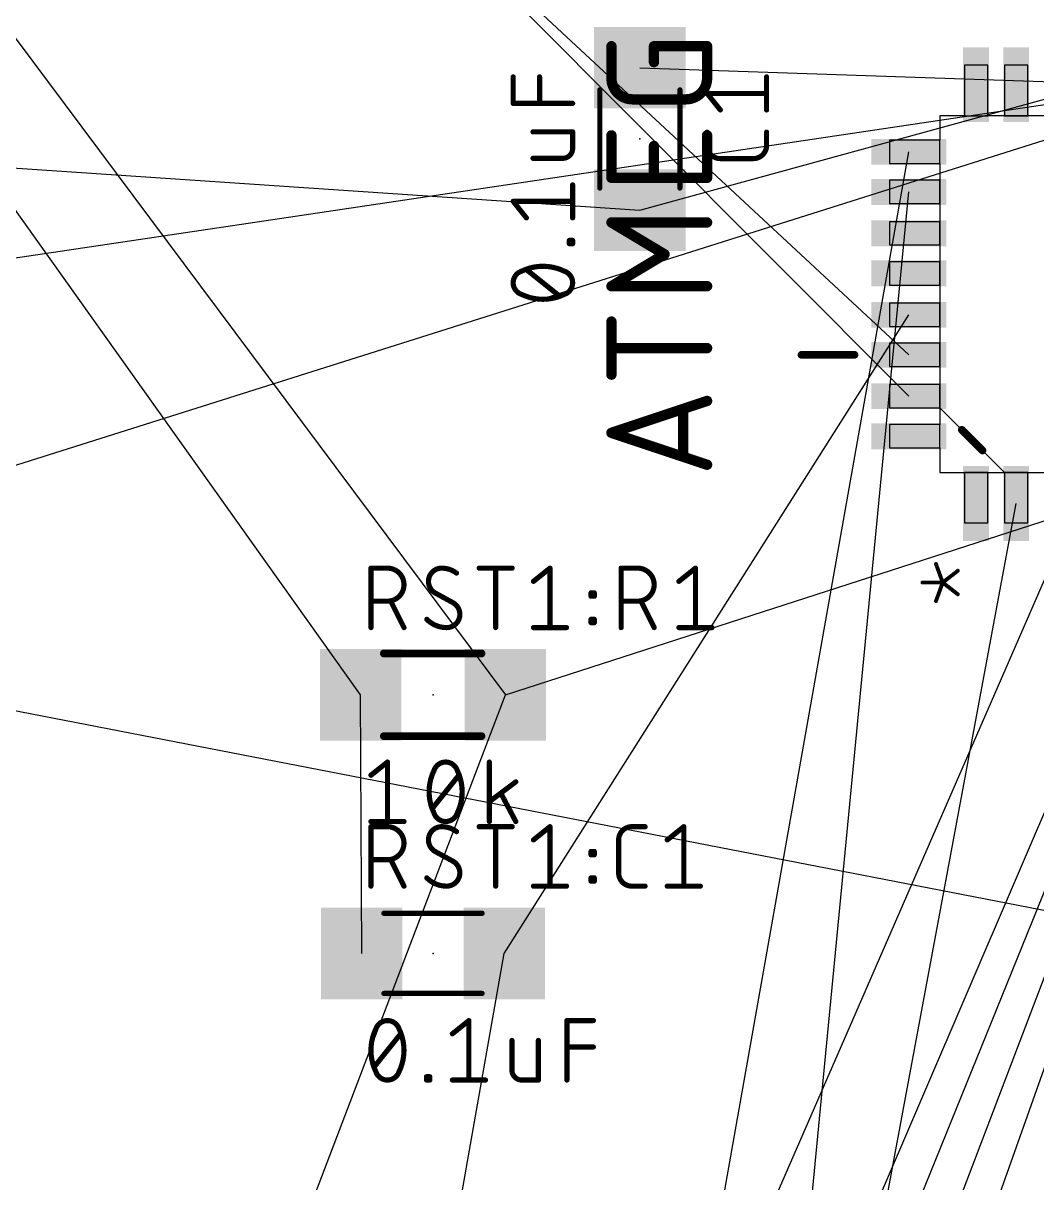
# Model space of a CAD drawing. Extents: x -83 to 167, y -158 to 93.
# Drawn here: x 135.4 to 155.31, y 16.36 to 39.14 of the extents above; entities that cross this region are included whole.
import ezdxf

# ---------------------------------------------------------------- set-up
doc = ezdxf.new("R2010")
doc.units = 0
for name, color, linetype in [('1', 22, 'CONTINUOUS'), ('19', 53, 'CONTINUOUS'), ('21', 253, 'CONTINUOUS'), ('23', 7, 'CONTINUOUS'), ('25', 253, 'CONTINUOUS'), ('27', 253, 'CONTINUOUS'), ('51', 253, 'CONTINUOUS')]:
    doc.layers.add(name, color=color, linetype=linetype)

# ---------------------------------------------------------------- blocks, each defined once
blk = doc.blocks.new('RECT')
blk.add_solid([(-0.5, -0.5), (0.5, -0.5), (-0.5, 0.5), (0.5, 0.5)])

msp = doc.modelspace()

# ---------------------------------------------------------------- linework, layer by layer
at = {"layer": '19'}
for p, q in [((114.507, 68.21), (152.7952, 32.6262)), ((116.507, 68.21), (152.7952, 31.8134)), ((142.026, 25.946), (117.028, 61.05)), ((128.0937, 48.425), (144.87, 25.946)), ((147.512, 38.268), (157.3164, 37.9348)), ((158.1038, 37.9348), (107.712, 30.414)), ((158.9166, 37.9348), (109.4562, 22.301)), ((118.496, -56.624), (159.704, 37.9348)), ((147.512, 35.468), (156.5036, 37.9348)), ((126.714, 36.868), (147.512, 35.468)), ((121.036, -56.624), (161.0248, 36.614)), ((136.276, -56.624), (152.7952, 36.614)), ((123.576, -56.624), (161.0248, 35.8266)), ((143.896, -56.624), (152.7952, 35.8266)), ((126.116, -56.624), (161.0248, 35.0138)), ((128.656, -56.624), (161.0248, 34.2264)), ((144.848, 20.866), (152.7952, 33.4136)), ((165.9651, 19.6722), (110.556, 30.414)), ((138.816, -56.624), (154.9034, 29.7052)), ((144.87, 25.946), (156.5036, 29.7052)), ((113.416, -56.624), (144.87, 25.946)), ((142.048, 20.866), (142.026, 25.946)), ((131.196, -56.624), (144.848, 20.866))]:
    msp.add_line(p, q, dxfattribs=at)
at = {"layer": '21'}
for points, const_width in [([(151.7284, 32.6262), (150.687, 32.6262)], 0.1524), ([(154.243, 30.7466), (153.8366, 31.153)], 0.1524), ([(153.4612, 28.1523), (153.3286, 28.517)], 0.0762), ([(153.4612, 28.1523), (153.3286, 28.517)], 0.0762), ([(153.4612, 28.1523), (153.7597, 28.3844)], 0.0762), ([(153.4612, 28.1523), (153.7597, 28.3844)], 0.0762), ([(153.0633, 28.1523), (153.4612, 28.1523)], 0.0762), ([(153.0633, 28.1523), (153.4612, 28.1523)], 0.0762), ([(153.4612, 28.1523), (153.3286, 27.7875)], 0.0762), ([(153.4612, 28.1523), (153.3286, 27.7875)], 0.0762), ([(153.7597, 27.9201), (153.4612, 28.1523)], 0.0762), ([(153.7597, 27.9201), (153.4612, 28.1523)], 0.0762)]:
    msp.add_lwpolyline(points, dxfattribs=dict(at, const_width=const_width))
for points, const_width in [([(150.687, 32.6643, 1), (150.687, 32.5881)], 0.0762), ([(151.7284, 32.5881, 1), (151.7284, 32.6643)], 0.0762), ([(153.8635, 31.1799, 1), (153.8097, 31.1261)], 0.0762), ([(154.2161, 30.7197, 1), (154.2699, 30.7735)], 0.0762), ([(153.3465, 28.5236, 1), (153.3107, 28.5105)], 0.0381), ([(153.3465, 28.5236, 1), (153.3107, 28.5105)], 0.0381), ([(153.7714, 28.3694, 1), (153.748, 28.3994)], 0.0381), ([(153.7714, 28.3694, 1), (153.748, 28.3994)], 0.0381), ([(153.0633, 28.1713, 1), (153.0633, 28.1332)], 0.0381), ([(153.0633, 28.1713, 1), (153.0633, 28.1332)], 0.0381), ([(153.4729, 28.1673, 1), (153.4496, 28.1372)], 0.0381), ([(153.4729, 28.1673, 1), (153.4496, 28.1372)], 0.0381), ([(153.4496, 28.1673, 1), (153.4729, 28.1372)], 0.0381), ([(153.4496, 28.1673, 1), (153.4729, 28.1372)], 0.0381), ([(153.4791, 28.1458, 1), (153.4433, 28.1588)], 0.0381), ([(153.4791, 28.1458, 1), (153.4433, 28.1588)], 0.0381), ([(153.4433, 28.1458, 1), (153.4791, 28.1588)], 0.0381), ([(153.4433, 28.1458, 1), (153.4791, 28.1588)], 0.0381), ([(153.4612, 28.1332, 1), (153.4612, 28.1713)], 0.0381), ([(153.4612, 28.1332, 1), (153.4612, 28.1713)], 0.0381), ([(153.3107, 27.794, 1), (153.3465, 27.781)], 0.0381), ([(153.3107, 27.794, 1), (153.3465, 27.781)], 0.0381), ([(153.748, 27.9051, 1), (153.7714, 27.9352)], 0.0381), ([(153.748, 27.9051, 1), (153.7714, 27.9352)], 0.0381)]:
    msp.add_lwpolyline(points, format="xyb", dxfattribs=dict(at, const_width=const_width))
at = {"layer": '23'}
for p in [(147.512, 36.868), (143.448, 25.946), (143.448, 20.866)]:
    msp.add_point(p, dxfattribs=at)
at = {"layer": '25', "const_width": 0.1016}
for points in [[(150.0012, 37.4381), (150.0012, 38.0872)], [(149.0924, 37.4381), (148.8328, 37.7626)], [(148.8328, 37.7626), (150.0012, 37.7626)], [(148.8328, 36.7419), (148.8328, 37.0016)], [(150.0012, 37.0016), (150.0012, 36.7419)], [(149.7416, 36.4823), (149.0924, 36.4823)], [(142.2288, 27.2668), (142.2288, 28.4352)], [(142.2288, 28.4352), (142.5534, 28.4352)], [(144.355, 28.4352), (145.0041, 28.4352)], [(144.6796, 27.2668), (144.6796, 28.4352)], [(145.4218, 28.1756), (145.7464, 28.4352)], [(145.7464, 28.4352), (145.7464, 27.2668)], [(147.1437, 27.2668), (147.1437, 28.4352)], [(147.1437, 28.4352), (147.4682, 28.4352)], [(148.2793, 28.1756), (148.6039, 28.4352)], [(148.6039, 28.4352), (148.6039, 27.2668)], [(142.5534, 27.7861), (142.2288, 27.7861)], [(142.8779, 27.2668), (142.6183, 27.7861)], [(143.8456, 27.7536), (143.4886, 27.9484)], [(146.5521, 27.8835), (146.5521, 27.9484)], [(146.5521, 27.9484), (146.617, 27.9484)], [(146.617, 27.8835), (146.5521, 27.8835)], [(146.617, 27.9484), (146.617, 27.8835)], [(147.4682, 27.7861), (147.1437, 27.7861)], [(147.7928, 27.2668), (147.5332, 27.7861)], [(146.5521, 27.3642), (146.5521, 27.4291)], [(146.5521, 27.4291), (146.617, 27.4291)], [(146.617, 27.3642), (146.5521, 27.3642)], [(146.617, 27.4291), (146.617, 27.3642)], [(145.4218, 27.2668), (146.0709, 27.2668)], [(148.2793, 27.2668), (148.9284, 27.2668)], [(142.2288, 22.1868), (142.2288, 23.3552)], [(142.2288, 23.3552), (142.5534, 23.3552)], [(144.355, 23.3552), (145.0041, 23.3552)], [(144.6796, 22.1868), (144.6796, 23.3552)], [(145.4218, 23.0956), (145.7464, 23.3552)], [(145.7464, 23.3552), (145.7464, 22.1868)], [(147.3545, 23.3552), (147.6142, 23.3552)], [(148.0507, 23.0956), (148.3753, 23.3552)], [(148.3753, 23.3552), (148.3753, 22.1868)], [(147.0949, 22.4464), (147.0949, 23.0956)], [(143.8456, 22.6736), (143.4886, 22.8684)], [(146.5521, 22.8035), (146.5521, 22.8684)], [(146.5521, 22.8684), (146.617, 22.8684)], [(146.617, 22.8035), (146.5521, 22.8035)], [(146.617, 22.8684), (146.617, 22.8035)], [(142.5534, 22.7061), (142.2288, 22.7061)], [(142.8779, 22.1868), (142.6183, 22.7061)], [(146.5521, 22.2842), (146.5521, 22.3491)], [(146.5521, 22.3491), (146.617, 22.3491)], [(146.617, 22.2842), (146.5521, 22.2842)], [(146.617, 22.3491), (146.617, 22.2842)], [(145.4218, 22.1868), (146.0709, 22.1868)], [(147.6142, 22.1868), (147.3545, 22.1868)], [(148.0507, 22.1868), (148.6998, 22.1868)]]:
    msp.add_lwpolyline(points, dxfattribs=at)
at = {"layer": '25'}
for points, const_width in [([(150.0266, 38.0872, 1), (149.9758, 38.0872)], 0.0508), ([(148.8526, 37.7785, 1), (148.813, 37.7468)], 0.0508), ([(148.8328, 37.788, 1), (148.8328, 37.7372)], 0.0508), ([(150.0012, 37.7372, 1), (150.0012, 37.788)], 0.0508), ([(149.0726, 37.4222, 1), (149.1123, 37.454)], 0.0508), ([(149.9758, 37.4381, 1), (150.0266, 37.4381)], 0.0508), ([(148.8582, 37.0016, 1), (148.8074, 37.0016)], 0.0508), ([(150.0266, 37.0016, 1), (149.9758, 37.0016)], 0.0508), ([(148.8328, 36.7419, 0.4142), (149.0924, 36.4823)], 0.1016), ([(148.8582, 36.7419, 1), (148.8074, 36.7419)], 0.0508), ([(148.8074, 36.7419, 1), (148.8582, 36.7419)], 0.0508), ([(149.7416, 36.4823, 0.4142), (150.0012, 36.7419)], 0.1016), ([(150.0266, 36.7419, 1), (149.9758, 36.7419)], 0.0508), ([(149.9758, 36.7419, 1), (150.0266, 36.7419)], 0.0508), ([(149.0924, 36.5077, 1), (149.0924, 36.4569)], 0.0508), ([(149.0924, 36.4569, 1), (149.0924, 36.5077)], 0.0508), ([(149.7416, 36.5077, 1), (149.7416, 36.4569)], 0.0508), ([(149.7416, 36.4569, 1), (149.7416, 36.5077)], 0.0508), ([(142.2542, 28.4352, 1), (142.2034, 28.4352)], 0.0508), ([(142.2288, 28.4606, 1), (142.2288, 28.4098)], 0.0508), ([(142.5534, 27.7861, 1), (142.5534, 28.4352)], 0.1016), ([(142.5534, 28.4606, 1), (142.5534, 28.4098)], 0.0508), ([(142.5534, 28.4098, 1), (142.5534, 28.4606)], 0.0508), ([(143.6184, 28.4352, 0.4142), (143.3588, 28.1756)], 0.1016), ([(143.9105, 28.3378, 0.1623), (143.6184, 28.4352)], 0.1016), ([(143.6184, 28.4606, 1), (143.6184, 28.4098)], 0.0508), ([(143.6184, 28.4098, 1), (143.6184, 28.4606)], 0.0508), ([(144.355, 28.4606, 1), (144.355, 28.4098)], 0.0508), ([(144.705, 28.4352, 1), (144.6542, 28.4352)], 0.0508), ([(145.0041, 28.4098, 1), (145.0041, 28.4606)], 0.0508), ([(145.7718, 28.4352, 1), (145.721, 28.4352)], 0.0508), ([(145.7622, 28.4154, 1), (145.7305, 28.455)], 0.0508), ([(147.1691, 28.4352, 1), (147.1183, 28.4352)], 0.0508), ([(147.1437, 28.4606, 1), (147.1437, 28.4098)], 0.0508), ([(147.4682, 27.7861, 1), (147.4682, 28.4352)], 0.1016), ([(147.4682, 28.4606, 1), (147.4682, 28.4098)], 0.0508), ([(147.4682, 28.4098, 1), (147.4682, 28.4606)], 0.0508), ([(148.6293, 28.4352, 1), (148.5785, 28.4352)], 0.0508), ([(148.6197, 28.4154, 1), (148.588, 28.455)], 0.0508), ([(143.8953, 28.3175, 1), (143.9258, 28.3582)], 0.0508), ([(143.3588, 28.1756, 0.2656), (143.4886, 27.9484)], 0.1016), ([(143.3842, 28.1756, 1), (143.3334, 28.1756)], 0.0508), ([(143.3334, 28.1756, 1), (143.3842, 28.1756)], 0.0508), ([(145.406, 28.1954, 1), (145.4377, 28.1557)], 0.0508), ([(148.2635, 28.1954, 1), (148.2952, 28.1557)], 0.0508), ([(142.2288, 27.8115, 1), (142.2288, 27.7607)], 0.0508), ([(142.5534, 27.8115, 1), (142.5534, 27.7607)], 0.0508), ([(142.5534, 27.7607, 1), (142.5534, 27.8115)], 0.0508), ([(142.641, 27.7974, 1), (142.5955, 27.7747)], 0.0508), ([(143.5008, 27.9707, 1), (143.4764, 27.9261)], 0.0508), ([(143.4757, 27.9265, 1), (143.5015, 27.9702)], 0.0508), ([(143.9754, 27.5264, 0.2656), (143.8456, 27.7536)], 0.1016), ([(143.8585, 27.7755, 1), (143.8327, 27.7317)], 0.0508), ([(143.8335, 27.7313, 1), (143.8578, 27.7759)], 0.0508), ([(146.5775, 27.9484, 1), (146.5267, 27.9484)], 0.0508), ([(146.5521, 27.9738, 1), (146.5521, 27.923)], 0.0508), ([(146.5521, 27.9089, 1), (146.5521, 27.8581)], 0.0508), ([(146.5267, 27.8835, 1), (146.5775, 27.8835)], 0.0508), ([(146.6424, 27.9484, 1), (146.5916, 27.9484)], 0.0508), ([(146.5916, 27.8835, 1), (146.6424, 27.8835)], 0.0508), ([(146.617, 27.923, 1), (146.617, 27.9738)], 0.0508), ([(146.617, 27.8581, 1), (146.617, 27.9089)], 0.0508), ([(147.1437, 27.8115, 1), (147.1437, 27.7607)], 0.0508), ([(147.4682, 27.8115, 1), (147.4682, 27.7607)], 0.0508), ([(147.4682, 27.7607, 1), (147.4682, 27.8115)], 0.0508), ([(147.5559, 27.7974, 1), (147.5104, 27.7747)], 0.0508), ([(143.7158, 27.2668, 0.4142), (143.9754, 27.5264)], 0.1016), ([(144.0008, 27.5264, 1), (143.95, 27.5264)], 0.0508), ([(143.3263, 27.4291, 0.2), (143.7158, 27.2668)], 0.1016), ([(143.3444, 27.447, 1), (143.3083, 27.4112)], 0.0508), ([(143.95, 27.5264, 1), (144.0008, 27.5264)], 0.0508), ([(146.5775, 27.4291, 1), (146.5267, 27.4291)], 0.0508), ([(146.5521, 27.4545, 1), (146.5521, 27.4037)], 0.0508), ([(146.5521, 27.3896, 1), (146.5521, 27.3388)], 0.0508), ([(146.5267, 27.3642, 1), (146.5775, 27.3642)], 0.0508), ([(146.6424, 27.4291, 1), (146.5916, 27.4291)], 0.0508), ([(146.5916, 27.3642, 1), (146.6424, 27.3642)], 0.0508), ([(146.617, 27.4037, 1), (146.617, 27.4545)], 0.0508), ([(146.617, 27.3388, 1), (146.617, 27.3896)], 0.0508), ([(142.2034, 27.2668, 1), (142.2542, 27.2668)], 0.0508), ([(142.8552, 27.2554, 1), (142.9006, 27.2782)], 0.0508), ([(143.7158, 27.2922, 1), (143.7158, 27.2414)], 0.0508), ([(143.7158, 27.2414, 1), (143.7158, 27.2922)], 0.0508), ([(144.6542, 27.2668, 1), (144.705, 27.2668)], 0.0508), ([(145.4218, 27.2922, 1), (145.4218, 27.2414)], 0.0508), ([(145.721, 27.2668, 1), (145.7718, 27.2668)], 0.0508), ([(146.0709, 27.2414, 1), (146.0709, 27.2922)], 0.0508), ([(147.1183, 27.2668, 1), (147.1691, 27.2668)], 0.0508), ([(147.7701, 27.2554, 1), (147.8155, 27.2782)], 0.0508), ([(148.2793, 27.2922, 1), (148.2793, 27.2414)], 0.0508), ([(148.5785, 27.2668, 1), (148.6293, 27.2668)], 0.0508), ([(148.9284, 27.2414, 1), (148.9284, 27.2922)], 0.0508), ([(142.2542, 23.3552, 1), (142.2034, 23.3552)], 0.0508), ([(142.2288, 23.3806, 1), (142.2288, 23.3298)], 0.0508), ([(142.5534, 22.7061, 1), (142.5534, 23.3552)], 0.1016), ([(142.5534, 23.3806, 1), (142.5534, 23.3298)], 0.0508), ([(142.5534, 23.3298, 1), (142.5534, 23.3806)], 0.0508), ([(143.6184, 23.3552, 0.4142), (143.3588, 23.0956)], 0.1016), ([(143.9105, 23.2578, 0.1623), (143.6184, 23.3552)], 0.1016), ([(143.6184, 23.3806, 1), (143.6184, 23.3298)], 0.0508), ([(143.6184, 23.3298, 1), (143.6184, 23.3806)], 0.0508), ([(143.8953, 23.2375, 1), (143.9258, 23.2782)], 0.0508), ([(144.355, 23.3806, 1), (144.355, 23.3298)], 0.0508), ([(144.705, 23.3552, 1), (144.6542, 23.3552)], 0.0508), ([(145.0041, 23.3298, 1), (145.0041, 23.3806)], 0.0508), ([(145.7718, 23.3552, 1), (145.721, 23.3552)], 0.0508), ([(145.7622, 23.3354, 1), (145.7305, 23.375)], 0.0508), ([(147.3545, 23.3552, 0.4142), (147.0949, 23.0956)], 0.1016), ([(147.3545, 23.3806, 1), (147.3545, 23.3298)], 0.0508), ([(147.3545, 23.3298, 1), (147.3545, 23.3806)], 0.0508), ([(147.6142, 23.3298, 1), (147.6142, 23.3806)], 0.0508), ([(148.4007, 23.3552, 1), (148.3499, 23.3552)], 0.0508), ([(148.3911, 23.3354, 1), (148.3594, 23.375)], 0.0508), ([(143.3588, 23.0956, 0.2656), (143.4886, 22.8684)], 0.1016), ([(143.3842, 23.0956, 1), (143.3334, 23.0956)], 0.0508), ([(143.3334, 23.0956, 1), (143.3842, 23.0956)], 0.0508), ([(145.406, 23.1154, 1), (145.4377, 23.0757)], 0.0508), ([(147.1203, 23.0956, 1), (147.0695, 23.0956)], 0.0508), ([(147.0695, 23.0956, 1), (147.1203, 23.0956)], 0.0508), ([(148.0349, 23.1154, 1), (148.0666, 23.0757)], 0.0508), ([(143.5008, 22.8907, 1), (143.4764, 22.8461)], 0.0508), ([(143.4757, 22.8465, 1), (143.5015, 22.8902)], 0.0508), ([(146.5775, 22.8684, 1), (146.5267, 22.8684)], 0.0508), ([(146.5521, 22.8938, 1), (146.5521, 22.843)], 0.0508), ([(146.5521, 22.8289, 1), (146.5521, 22.7781)], 0.0508), ([(146.5267, 22.8035, 1), (146.5775, 22.8035)], 0.0508), ([(146.6424, 22.8684, 1), (146.5916, 22.8684)], 0.0508), ([(146.5916, 22.8035, 1), (146.6424, 22.8035)], 0.0508), ([(146.617, 22.843, 1), (146.617, 22.8938)], 0.0508), ([(146.617, 22.7781, 1), (146.617, 22.8289)], 0.0508), ([(142.2288, 22.7315, 1), (142.2288, 22.6807)], 0.0508), ([(142.5534, 22.7315, 1), (142.5534, 22.6807)], 0.0508), ([(142.5534, 22.6807, 1), (142.5534, 22.7315)], 0.0508), ([(142.641, 22.7174, 1), (142.5955, 22.6947)], 0.0508), ([(143.9754, 22.4464, 0.2656), (143.8456, 22.6736)], 0.1016), ([(143.8585, 22.6955, 1), (143.8327, 22.6517)], 0.0508), ([(143.8335, 22.6513, 1), (143.8578, 22.6959)], 0.0508), ([(143.3263, 22.3491, 0.2), (143.7158, 22.1868)], 0.1016), ([(143.3444, 22.367, 1), (143.3083, 22.3312)], 0.0508), ([(143.7158, 22.1868, 0.4142), (143.9754, 22.4464)], 0.1016), ([(144.0008, 22.4464, 1), (143.95, 22.4464)], 0.0508), ([(143.95, 22.4464, 1), (144.0008, 22.4464)], 0.0508), ([(146.5775, 22.3491, 1), (146.5267, 22.3491)], 0.0508), ([(146.5521, 22.3745, 1), (146.5521, 22.3237)], 0.0508), ([(146.5521, 22.3096, 1), (146.5521, 22.2588)], 0.0508), ([(146.6424, 22.3491, 1), (146.5916, 22.3491)], 0.0508), ([(146.617, 22.3237, 1), (146.617, 22.3745)], 0.0508), ([(146.617, 22.2588, 1), (146.617, 22.3096)], 0.0508), ([(147.0949, 22.4464, 0.4142), (147.3545, 22.1868)], 0.1016), ([(147.1203, 22.4464, 1), (147.0695, 22.4464)], 0.0508), ([(147.0695, 22.4464, 1), (147.1203, 22.4464)], 0.0508), ([(142.2034, 22.1868, 1), (142.2542, 22.1868)], 0.0508), ([(142.8552, 22.1754, 1), (142.9006, 22.1982)], 0.0508), ([(143.7158, 22.2122, 1), (143.7158, 22.1614)], 0.0508), ([(143.7158, 22.1614, 1), (143.7158, 22.2122)], 0.0508), ([(144.6542, 22.1868, 1), (144.705, 22.1868)], 0.0508), ([(145.4218, 22.2122, 1), (145.4218, 22.1614)], 0.0508), ([(145.721, 22.1868, 1), (145.7718, 22.1868)], 0.0508), ([(146.0709, 22.1614, 1), (146.0709, 22.2122)], 0.0508), ([(146.5267, 22.2842, 1), (146.5775, 22.2842)], 0.0508), ([(146.5916, 22.2842, 1), (146.6424, 22.2842)], 0.0508), ([(147.3545, 22.2122, 1), (147.3545, 22.1614)], 0.0508), ([(147.3545, 22.1614, 1), (147.3545, 22.2122)], 0.0508), ([(147.6142, 22.1614, 1), (147.6142, 22.2122)], 0.0508), ([(148.0507, 22.2122, 1), (148.0507, 22.1614)], 0.0508), ([(148.3499, 22.1868, 1), (148.4007, 22.1868)], 0.0508), ([(148.6998, 22.1614, 1), (148.6998, 22.2122)], 0.0508)]:
    msp.add_lwpolyline(points, format="xyb", dxfattribs=dict(at, const_width=const_width))
at = {"layer": '27'}
for points, const_width in [([(146.9532, 38.0638), (146.9532, 38.6903)], 0.2032), ([(147.7886, 38.377), (147.7886, 38.6903)], 0.2032), ([(147.7886, 38.6903), (148.8328, 38.6903)], 0.2032), ([(148.8328, 38.6903), (148.8328, 38.0638)], 0.2032), ([(145.0228, 37.5679), (145.0228, 38.0872)], 0.1016), ([(145.5421, 37.5679), (145.5421, 38.0872)], 0.1016), ([(146.1912, 37.5679), (145.0228, 37.5679)], 0.1016), ([(148.4151, 37.6461), (147.3709, 37.6461)], 0.2032), ([(146.1912, 37.0069), (145.4123, 37.0069)], 0.1016), ([(146.1912, 36.6823), (146.1912, 37.0069)], 0.1016), ([(146.9532, 36.1038), (146.9532, 36.9391)], 0.2032), ([(148.8328, 36.9391), (148.8328, 36.1038)], 0.2032), ([(147.7886, 36.1038), (147.7886, 36.7303)], 0.2032), ([(145.4123, 36.4876), (145.9965, 36.4876)], 0.1016), ([(146.1912, 35.3178), (146.1912, 35.9669)], 0.1016), ([(148.8328, 36.1038), (146.9532, 36.1038)], 0.2032), ([(145.2824, 35.3178), (145.0228, 35.6423)], 0.1016), ([(145.0228, 35.6423), (146.1912, 35.6423)], 0.1016), ([(147.9974, 34.6012), (146.9532, 35.2278)], 0.2032), ([(146.9532, 35.2278), (148.8328, 35.2278)], 0.2032), ([(146.1263, 34.8098), (146.1263, 34.8747)], 0.1016), ([(146.1263, 34.8747), (146.1912, 34.8747)], 0.1016), ([(146.1912, 34.8747), (146.1912, 34.8098)], 0.1016), ([(146.1912, 34.8098), (146.1263, 34.8098)], 0.1016), ([(146.9532, 33.9747), (147.9974, 34.6012)], 0.2032), ([(145.9316, 33.7825), (145.2824, 34.3018)], 0.1016), ([(148.8328, 33.9747), (146.9532, 33.9747)], 0.2032), ([(146.9532, 32.2362), (146.9532, 33.2804)], 0.2032), ([(148.8328, 32.7583), (146.9532, 32.7583)], 0.2032), ([(146.9532, 31.0937), (148.8328, 31.7203)], 0.2032), ([(148.3629, 31.5636), (148.3629, 30.6238)], 0.2032), ([(148.8328, 30.4672), (146.9532, 31.0937)], 0.2032), ([(142.2288, 24.3656), (142.5534, 24.6252)], 0.1016), ([(142.5534, 24.6252), (142.5534, 23.4568)], 0.1016), ([(144.5552, 23.4568), (144.5552, 24.6252)], 0.1016), ([(143.4367, 23.7164), (143.956, 24.3656)], 0.1016), ([(145.0744, 24.2357), (144.5552, 23.8463)], 0.1016), ([(145.0744, 23.4568), (144.7823, 24.0085)], 0.1016), ([(142.2288, 23.4568), (142.8779, 23.4568)], 0.1016), ([(143.829, 19.2856), (144.1535, 19.5452)], 0.1016), ([(144.1535, 19.5452), (144.1535, 18.3768)], 0.1016), ([(146.0791, 18.3768), (146.0791, 19.5452)], 0.1016), ([(146.0791, 19.5452), (146.5984, 19.5452)], 0.1016), ([(142.2937, 18.6364), (142.813, 19.2856)], 0.1016), ([(144.9988, 19.1557), (144.9988, 18.5715)], 0.1016), ([(145.5181, 18.3768), (145.5181, 19.1557)], 0.1016), ([(146.0791, 19.0259), (146.5984, 19.0259)], 0.1016), ([(143.321, 18.3768), (143.321, 18.4417)], 0.1016), ([(143.321, 18.4417), (143.3859, 18.4417)], 0.1016), ([(143.3859, 18.4417), (143.3859, 18.3768)], 0.1016), ([(143.3859, 18.3768), (143.321, 18.3768)], 0.1016), ([(143.829, 18.3768), (144.4781, 18.3768)], 0.1016), ([(145.1935, 18.3768), (145.5181, 18.3768)], 0.1016)]:
    msp.add_lwpolyline(points, dxfattribs=dict(at, const_width=const_width))
for points, const_width in [([(147.004, 38.6903, 1), (146.9024, 38.6903)], 0.1016), ([(147.8394, 38.6903, 1), (147.7378, 38.6903)], 0.1016), ([(147.7886, 38.7411, 1), (147.7886, 38.6395)], 0.1016), ([(148.8836, 38.6903, 1), (148.782, 38.6903)], 0.1016), ([(148.8328, 38.6395, 1), (148.8328, 38.7411)], 0.1016), ([(147.7378, 38.377, 1), (147.8394, 38.377)], 0.1016), ([(145.0482, 38.0872, 1), (144.9974, 38.0872)], 0.0508), ([(145.5675, 38.0872, 1), (145.5167, 38.0872)], 0.0508), ([(146.9532, 38.0638, 0.4142), (147.3709, 37.6461)], 0.2032), ([(147.004, 38.0638, 1), (146.9024, 38.0638)], 0.1016), ([(146.9024, 38.0638, 1), (147.004, 38.0638)], 0.1016), ([(148.4151, 37.6461, 0.4142), (148.8328, 38.0638)], 0.2032), ([(148.8836, 38.0638, 1), (148.782, 38.0638)], 0.1016), ([(148.782, 38.0638, 1), (148.8836, 38.0638)], 0.1016), ([(145.0228, 37.5933, 1), (145.0228, 37.5425)], 0.0508), ([(146.1912, 37.5425, 1), (146.1912, 37.5933)], 0.0508), ([(147.3709, 37.6969, 1), (147.3709, 37.5953)], 0.1016), ([(147.3709, 37.5953, 1), (147.3709, 37.6969)], 0.1016), ([(148.4151, 37.6969, 1), (148.4151, 37.5953)], 0.1016), ([(148.4151, 37.5953, 1), (148.4151, 37.6969)], 0.1016), ([(144.9974, 37.5679, 1), (145.0482, 37.5679)], 0.0508), ([(145.5167, 37.5679, 1), (145.5675, 37.5679)], 0.0508), ([(145.4123, 37.0323, 1), (145.4123, 36.9815)], 0.0508), ([(146.2166, 37.0069, 1), (146.1658, 37.0069)], 0.0508), ([(146.1912, 36.9815, 1), (146.1912, 37.0323)], 0.0508), ([(147.004, 36.9391, 1), (146.9024, 36.9391)], 0.1016), ([(148.8836, 36.9391, 1), (148.782, 36.9391)], 0.1016), ([(145.9965, 36.4876, 0.4142), (146.1912, 36.6823)], 0.1016), ([(146.2166, 36.6823, 1), (146.1658, 36.6823)], 0.0508), ([(146.1658, 36.6823, 1), (146.2166, 36.6823)], 0.0508), ([(147.8394, 36.7303, 1), (147.7378, 36.7303)], 0.1016), ([(145.4123, 36.513, 1), (145.4123, 36.4622)], 0.0508), ([(145.9965, 36.513, 1), (145.9965, 36.4622)], 0.0508), ([(145.9965, 36.4622, 1), (145.9965, 36.513)], 0.0508), ([(146.2166, 35.9669, 1), (146.1658, 35.9669)], 0.0508), ([(146.9532, 36.1546, 1), (146.9532, 36.053)], 0.1016), ([(146.9024, 36.1038, 1), (147.004, 36.1038)], 0.1016), ([(147.7378, 36.1038, 1), (147.8394, 36.1038)], 0.1016), ([(148.782, 36.1038, 1), (148.8836, 36.1038)], 0.1016), ([(148.8328, 36.053, 1), (148.8328, 36.1546)], 0.1016), ([(145.0426, 35.6582, 1), (145.003, 35.6264)], 0.0508), ([(145.0228, 35.6677, 1), (145.0228, 35.6169)], 0.0508), ([(146.1912, 35.6169, 1), (146.1912, 35.6677)], 0.0508), ([(145.2626, 35.3019, 1), (145.3023, 35.3336)], 0.0508), ([(146.1658, 35.3178, 1), (146.2166, 35.3178)], 0.0508), ([(146.9532, 35.2786, 1), (146.9532, 35.177)], 0.1016), ([(146.9793, 35.2713, 1), (146.9271, 35.1842)], 0.1016), ([(148.8328, 35.177, 1), (148.8328, 35.2786)], 0.1016), ([(146.1517, 34.8747, 1), (146.1009, 34.8747)], 0.0508), ([(146.1263, 34.9001, 1), (146.1263, 34.8493)], 0.0508), ([(146.2166, 34.8747, 1), (146.1658, 34.8747)], 0.0508), ([(146.1912, 34.8493, 1), (146.1912, 34.9001)], 0.0508), ([(146.1263, 34.8352, 1), (146.1263, 34.7844)], 0.0508), ([(146.1009, 34.8098, 1), (146.1517, 34.8098)], 0.0508), ([(146.1658, 34.8098, 1), (146.2166, 34.8098)], 0.0508), ([(146.1912, 34.7844, 1), (146.1912, 34.8352)], 0.0508), ([(148.0236, 34.5577, 1), (147.9713, 34.6448)], 0.1016), ([(147.9713, 34.5577, 1), (148.0236, 34.6448)], 0.1016), ([(145.607, 34.3667, 0.1139), (145.1851, 34.2693)], 0.1016), ([(146.0289, 34.2693, 0.1139), (145.607, 34.3667)], 0.1016), ([(145.607, 34.3921, 1), (145.607, 34.3413)], 0.0508), ([(145.607, 34.3413, 1), (145.607, 34.3921)], 0.0508), ([(145.1851, 34.2693, 0.3205), (145.0228, 34.0421)], 0.1016), ([(145.1739, 34.2921, 1), (145.1962, 34.2465)], 0.0508), ([(145.1933, 34.2453, 1), (145.1768, 34.2933)], 0.0508), ([(145.2983, 34.3216, 1), (145.2666, 34.2819)], 0.0508), ([(146.1912, 34.0421, 0.3205), (146.0289, 34.2693)], 0.1016), ([(146.0372, 34.2933, 1), (146.0207, 34.2453)], 0.0508), ([(146.0178, 34.2465, 1), (146.0401, 34.2921)], 0.0508), ([(145.0228, 34.0421, 0.3205), (145.1851, 33.8149)], 0.1016), ([(145.0482, 34.0421, 1), (144.9974, 34.0421)], 0.0508), ([(144.9974, 34.0421, 1), (145.0482, 34.0421)], 0.0508), ([(146.0289, 33.8149, 0.3205), (146.1912, 34.0421)], 0.1016), ([(146.2166, 34.0421, 1), (146.1658, 34.0421)], 0.0508), ([(146.1658, 34.0421, 1), (146.2166, 34.0421)], 0.0508), ([(146.9532, 34.0255, 1), (146.9532, 33.9239)], 0.1016), ([(146.9271, 34.0183, 1), (146.9793, 33.9311)], 0.1016), ([(148.8328, 33.9239, 1), (148.8328, 34.0255)], 0.1016), ([(145.1962, 33.8378, 1), (145.1739, 33.7921)], 0.0508), ([(145.1851, 33.8149, 0.1139), (145.607, 33.7176)], 0.1016), ([(145.1768, 33.7909, 1), (145.1933, 33.839)], 0.0508), ([(145.607, 33.7176, 0.1139), (146.0289, 33.8149)], 0.1016), ([(145.607, 33.743, 1), (145.607, 33.6922)], 0.0508), ([(145.607, 33.6922, 1), (145.607, 33.743)], 0.0508), ([(145.9157, 33.7626, 1), (145.9474, 33.8023)], 0.0508), ([(146.0207, 33.839, 1), (146.0372, 33.7909)], 0.0508), ([(146.0401, 33.7921, 1), (146.0178, 33.8378)], 0.0508), ([(147.004, 33.2804, 1), (146.9024, 33.2804)], 0.1016), ([(146.9532, 32.8091, 1), (146.9532, 32.7075)], 0.1016), ([(148.8328, 32.7075, 1), (148.8328, 32.8091)], 0.1016), ([(146.9024, 32.2362, 1), (147.004, 32.2362)], 0.1016), ([(148.8489, 31.6721, 1), (148.8167, 31.7685)], 0.1016), ([(148.4137, 31.5636, 1), (148.3121, 31.5636)], 0.1016), ([(146.9693, 31.1419, 1), (146.9371, 31.0455)], 0.1016), ([(146.9371, 31.1419, 1), (146.9693, 31.0455)], 0.1016), ([(148.3121, 30.6238, 1), (148.4137, 30.6238)], 0.1016), ([(148.8167, 30.419, 1), (148.8489, 30.5154)], 0.1016), ([(142.5788, 24.6252, 1), (142.528, 24.6252)], 0.0508), ([(142.5692, 24.6054, 1), (142.5375, 24.645)], 0.0508), ([(143.6963, 24.6252, 0.3205), (143.4692, 24.4629)], 0.1016), ([(143.9235, 24.4629, 0.3205), (143.6963, 24.6252)], 0.1016), ([(143.6963, 24.6506, 1), (143.6964, 24.5998)], 0.0508), ([(143.6963, 24.5998, 1), (143.6964, 24.6506)], 0.0508), ([(144.5806, 24.6252, 1), (144.5298, 24.6252)], 0.0508), ([(142.2129, 24.3854, 1), (142.2447, 24.3457)], 0.0508), ([(143.4692, 24.4629, 0.1139), (143.3718, 24.041)], 0.1016), ([(143.4451, 24.4712, 1), (143.4932, 24.4547)], 0.0508), ([(143.492, 24.4518, 1), (143.4463, 24.4741)], 0.0508), ([(143.9464, 24.4741, 1), (143.9007, 24.4518)], 0.0508), ([(144.0209, 24.041, 0.1139), (143.9235, 24.4629)], 0.1016), ([(143.8995, 24.4547, 1), (143.9476, 24.4712)], 0.0508), ([(143.9758, 24.3497, 1), (143.9362, 24.3814)], 0.0508), ([(145.0897, 24.2154, 1), (145.0592, 24.2561)], 0.0508), ([(143.3718, 24.041, 0.1139), (143.4692, 23.6191)], 0.1016), ([(143.3972, 24.041, 1), (143.3464, 24.041)], 0.0508), ([(143.3464, 24.041, 1), (143.3972, 24.041)], 0.0508), ([(143.9235, 23.6191, 0.1139), (144.0209, 24.041)], 0.1016), ([(144.0463, 24.041, 1), (143.9955, 24.041)], 0.0508), ([(143.9955, 24.041, 1), (144.0463, 24.041)], 0.0508), ([(144.8048, 24.0204, 1), (144.7599, 23.9967)], 0.0508), ([(143.4169, 23.7323, 1), (143.4565, 23.7006)], 0.0508), ([(144.5399, 23.8666, 1), (144.5704, 23.8259)], 0.0508), ([(142.2288, 23.4822, 1), (142.2288, 23.4314)], 0.0508), ([(142.528, 23.4568, 1), (142.5788, 23.4568)], 0.0508), ([(142.8779, 23.4314, 1), (142.8779, 23.4822)], 0.0508), ([(143.4932, 23.6273, 1), (143.4451, 23.6108)], 0.0508), ([(143.4692, 23.6191, 0.3205), (143.6963, 23.4568)], 0.1016), ([(143.4463, 23.6079, 1), (143.492, 23.6302)], 0.0508), ([(143.6963, 23.4568, 0.3205), (143.9235, 23.6191)], 0.1016), ([(143.6963, 23.4822, 1), (143.6964, 23.4314)], 0.0508), ([(143.6963, 23.4314, 1), (143.6964, 23.4822)], 0.0508), ([(143.9007, 23.6302, 1), (143.9464, 23.6079)], 0.0508), ([(143.9476, 23.6108, 1), (143.8995, 23.6273)], 0.0508), ([(144.5298, 23.4568, 1), (144.5806, 23.4568)], 0.0508), ([(145.052, 23.4449, 1), (145.0969, 23.4687)], 0.0508), ([(142.5534, 19.5452, 0.3205), (142.3262, 19.3829)], 0.1016), ([(142.7805, 19.3829, 0.3205), (142.5534, 19.5452)], 0.1016), ([(142.5534, 19.5706, 1), (142.5534, 19.5198)], 0.0508), ([(142.5534, 19.5198, 1), (142.5534, 19.5706)], 0.0508), ([(144.1789, 19.5452, 1), (144.1281, 19.5452)], 0.0508), ([(144.1694, 19.5254, 1), (144.1377, 19.565)], 0.0508), ([(146.0791, 19.5706, 1), (146.0791, 19.5198)], 0.0508), ([(146.1045, 19.5452, 1), (146.0538, 19.5452)], 0.0508), ([(146.5984, 19.5198, 1), (146.5984, 19.5706)], 0.0508), ([(142.3262, 19.3829, 0.1139), (142.2288, 18.961)], 0.1016), ([(142.3021, 19.3912, 1), (142.3502, 19.3747)], 0.0508), ([(142.349, 19.3718, 1), (142.3033, 19.3941)], 0.0508), ([(142.8034, 19.3941, 1), (142.7577, 19.3718)], 0.0508), ([(142.8779, 18.961, 0.1139), (142.7805, 19.3829)], 0.1016), ([(142.7565, 19.3747, 1), (142.8046, 19.3912)], 0.0508), ([(142.8328, 19.2697, 1), (142.7932, 19.3014)], 0.0508), ([(143.8131, 19.3054, 1), (143.8449, 19.2657)], 0.0508), ([(145.0242, 19.1557, 1), (144.9734, 19.1557)], 0.0508), ([(145.5435, 19.1557, 1), (145.4927, 19.1557)], 0.0508), ([(142.2288, 18.961, 0.1139), (142.3262, 18.5391)], 0.1016), ([(142.2542, 18.961, 1), (142.2034, 18.961)], 0.0508), ([(142.2034, 18.961, 1), (142.2542, 18.961)], 0.0508), ([(142.7805, 18.5391, 0.1139), (142.8779, 18.961)], 0.1016), ([(142.9033, 18.961, 1), (142.8525, 18.961)], 0.0508), ([(142.8525, 18.961, 1), (142.9033, 18.961)], 0.0508), ([(146.0791, 19.0513, 1), (146.0791, 19.0005)], 0.0508), ([(146.5984, 19.0005, 1), (146.5984, 19.0513)], 0.0508), ([(142.2739, 18.6523, 1), (142.3135, 18.6206)], 0.0508), ([(142.3502, 18.5473, 1), (142.3021, 18.5308)], 0.0508), ([(142.3262, 18.5391, 0.3205), (142.5534, 18.3768)], 0.1016), ([(142.3033, 18.5279, 1), (142.349, 18.5502)], 0.0508), ([(142.5534, 18.3768, 0.3205), (142.7805, 18.5391)], 0.1016), ([(142.7577, 18.5502, 1), (142.8034, 18.5279)], 0.0508), ([(142.8046, 18.5308, 1), (142.7565, 18.5473)], 0.0508), ([(143.3464, 18.4417, 1), (143.2956, 18.4417)], 0.0508), ([(143.321, 18.4671, 1), (143.321, 18.4163)], 0.0508), ([(143.4113, 18.4417, 1), (143.3605, 18.4417)], 0.0508), ([(143.3859, 18.4163, 1), (143.3859, 18.4671)], 0.0508), ([(144.9988, 18.5715, 0.4142), (145.1935, 18.3768)], 0.1016), ([(145.0242, 18.5715, 1), (144.9734, 18.5715)], 0.0508), ([(144.9734, 18.5715, 1), (145.0242, 18.5715)], 0.0508), ([(142.5534, 18.4022, 1), (142.5534, 18.3514)], 0.0508), ([(142.5534, 18.3514, 1), (142.5534, 18.4022)], 0.0508), ([(143.321, 18.4022, 1), (143.321, 18.3514)], 0.0508), ([(143.2956, 18.3768, 1), (143.3464, 18.3768)], 0.0508), ([(143.3605, 18.3768, 1), (143.4113, 18.3768)], 0.0508), ([(143.3859, 18.3514, 1), (143.3859, 18.4022)], 0.0508), ([(143.829, 18.4022, 1), (143.829, 18.3514)], 0.0508), ([(144.1281, 18.3768, 1), (144.1789, 18.3768)], 0.0508), ([(144.4781, 18.3514, 1), (144.4781, 18.4022)], 0.0508), ([(145.1935, 18.4022, 1), (145.1935, 18.3514)], 0.0508), ([(145.1935, 18.3514, 1), (145.1935, 18.4022)], 0.0508), ([(145.4927, 18.3768, 1), (145.5435, 18.3768)], 0.0508), ([(145.5181, 18.3514, 1), (145.5181, 18.4022)], 0.0508), ([(146.0538, 18.3768, 1), (146.1045, 18.3768)], 0.0508)]:
    msp.add_lwpolyline(points, format="xyb", dxfattribs=dict(at, const_width=const_width))
at = {"layer": '51'}
for p, q in [((154.3446, 38.3158), (153.8874, 38.3158)), ((153.8874, 38.3158), (153.8874, 37.3252)), ((154.3446, 37.3252), (154.3446, 38.3158)), ((155.132, 38.3158), (154.6748, 38.3158)), ((154.6748, 38.3158), (154.6748, 37.3252)), ((155.132, 37.3252), (155.132, 38.3158)), ((153.8874, 37.3252), (153.4048, 37.3252)), ((153.4048, 37.3252), (153.4048, 36.8426)), ((153.8874, 37.3252), (154.3446, 37.3252)), ((154.6748, 37.3252), (154.3446, 37.3252)), ((154.6748, 37.3252), (155.132, 37.3252)), ((159.1452, 37.3252), (154.6748, 37.3252)), ((155.4876, 37.3252), (155.132, 37.3252)), ((153.4048, 36.8426), (152.4142, 36.8426)), ((152.4142, 36.8426), (152.4142, 36.3854)), ((153.4048, 36.3854), (153.4048, 36.8426)), ((152.4142, 36.3854), (153.4048, 36.3854)), ((153.4048, 36.3854), (153.4048, 36.0552)), ((153.4048, 36.3854), (153.4048, 31.2546)), ((153.4048, 36.0552), (152.4142, 36.0552)), ((152.4142, 36.0552), (152.4142, 35.598)), ((153.4048, 35.598), (153.4048, 36.0552)), ((152.4142, 35.598), (153.4048, 35.598)), ((153.4048, 35.598), (153.4048, 35.2424)), ((153.4048, 35.2424), (152.4142, 35.2424)), ((152.4142, 35.2424), (152.4142, 34.7852)), ((153.4048, 34.7852), (153.4048, 35.2424)), ((152.4142, 34.7852), (153.4048, 34.7852)), ((153.4048, 34.7852), (153.4048, 34.455)), ((153.4048, 34.455), (152.4142, 34.455)), ((152.4142, 34.455), (152.4142, 33.9978)), ((153.4048, 33.9978), (153.4048, 34.455)), ((152.4142, 33.9978), (153.4048, 33.9978)), ((153.4048, 33.9978), (153.4048, 33.6422)), ((153.4048, 33.6422), (152.4142, 33.6422)), ((152.4142, 33.6422), (152.4142, 33.185)), ((153.4048, 33.185), (153.4048, 33.6422)), ((152.4142, 33.185), (153.4048, 33.185)), ((153.4048, 33.185), (153.4048, 32.8548)), ((153.4048, 32.8548), (152.4142, 32.8548)), ((152.4142, 32.8548), (152.4142, 32.3976)), ((153.4048, 32.3976), (153.4048, 32.8548)), ((152.4142, 32.3976), (153.4048, 32.3976)), ((153.4048, 32.3976), (153.4048, 32.042)), ((153.4048, 32.042), (152.4142, 32.042)), ((152.4142, 32.042), (152.4142, 31.5848)), ((153.4048, 31.5848), (153.4048, 32.042)), ((152.4142, 31.5848), (153.4048, 31.5848)), ((153.4048, 31.5848), (153.4048, 31.2546)), ((154.6748, 30.3148), (153.4048, 31.5848)), ((153.4048, 31.2546), (152.4142, 31.2546)), ((152.4142, 31.2546), (152.4142, 30.7974)), ((153.4048, 30.7974), (153.4048, 31.2546)), ((152.4142, 30.7974), (153.4048, 30.7974)), ((153.4048, 30.7974), (153.4048, 30.3148)), ((153.4048, 30.3148), (153.8874, 30.3148)), ((154.3446, 30.3148), (153.8874, 30.3148)), ((153.8874, 30.3148), (153.8874, 29.3242)), ((153.8874, 30.3148), (159.9326, 30.3148)), ((154.3446, 30.3148), (154.6748, 30.3148)), ((154.3446, 29.3242), (154.3446, 30.3148)), ((155.132, 30.3148), (154.6748, 30.3148)), ((154.6748, 30.3148), (154.6748, 29.3242)), ((155.132, 30.3148), (155.4876, 30.3148)), ((155.132, 29.3242), (155.132, 30.3148)), ((153.8874, 29.3242), (154.3446, 29.3242)), ((154.6748, 29.3242), (155.132, 29.3242))]:
    msp.add_line(p, q, dxfattribs=at)
for points, const_width in [([(146.725, 37.833), (146.725, 35.903)], 0.1016), ([(148.299, 37.833), (148.299, 35.903)], 0.1016), ([(153.4612, 28.1523), (153.3286, 28.517)], 0.0762), ([(153.4612, 28.1523), (153.3286, 28.517)], 0.0762), ([(153.4612, 28.1523), (153.7597, 28.3844)], 0.0762), ([(153.4612, 28.1523), (153.7597, 28.3844)], 0.0762), ([(153.0633, 28.1523), (153.4612, 28.1523)], 0.0762), ([(153.0633, 28.1523), (153.4612, 28.1523)], 0.0762), ([(153.4612, 28.1523), (153.3286, 27.7875)], 0.0762), ([(153.4612, 28.1523), (153.3286, 27.7875)], 0.0762), ([(153.7597, 27.9201), (153.4612, 28.1523)], 0.0762), ([(153.7597, 27.9201), (153.4612, 28.1523)], 0.0762), ([(144.4005, 26.7588), (142.4828, 26.7588)], 0.1524), ([(144.4005, 25.1332), (142.4828, 25.1332)], 0.1524), ([(142.483, 21.653), (144.413, 21.653)], 0.1016), ([(142.483, 20.079), (144.413, 20.079)], 0.1016)]:
    msp.add_lwpolyline(points, dxfattribs=dict(at, const_width=const_width))
for points, const_width in [([(146.7504, 37.833, 1), (146.6996, 37.833)], 0.0508), ([(148.3244, 37.833, 1), (148.2736, 37.833)], 0.0508), ([(146.6996, 35.903, 1), (146.7504, 35.903)], 0.0508), ([(148.2736, 35.903, 1), (148.3244, 35.903)], 0.0508), ([(153.3465, 28.5236, 1), (153.3107, 28.5105)], 0.0381), ([(153.3465, 28.5236, 1), (153.3107, 28.5105)], 0.0381), ([(153.7714, 28.3694, 1), (153.748, 28.3994)], 0.0381), ([(153.7714, 28.3694, 1), (153.748, 28.3994)], 0.0381), ([(153.0633, 28.1713, 1), (153.0633, 28.1332)], 0.0381), ([(153.0633, 28.1713, 1), (153.0633, 28.1332)], 0.0381), ([(153.4729, 28.1673, 1), (153.4496, 28.1372)], 0.0381), ([(153.4729, 28.1673, 1), (153.4496, 28.1372)], 0.0381), ([(153.4496, 28.1673, 1), (153.4729, 28.1372)], 0.0381), ([(153.4496, 28.1673, 1), (153.4729, 28.1372)], 0.0381), ([(153.4791, 28.1458, 1), (153.4433, 28.1588)], 0.0381), ([(153.4791, 28.1458, 1), (153.4433, 28.1588)], 0.0381), ([(153.4433, 28.1458, 1), (153.4791, 28.1588)], 0.0381), ([(153.4433, 28.1458, 1), (153.4791, 28.1588)], 0.0381), ([(153.4612, 28.1332, 1), (153.4612, 28.1713)], 0.0381), ([(153.4612, 28.1332, 1), (153.4612, 28.1713)], 0.0381), ([(153.3107, 27.794, 1), (153.3465, 27.781)], 0.0381), ([(153.3107, 27.794, 1), (153.3465, 27.781)], 0.0381), ([(153.748, 27.9051, 1), (153.7714, 27.9352)], 0.0381), ([(153.748, 27.9051, 1), (153.7714, 27.9352)], 0.0381), ([(142.4828, 26.7969, 1), (142.4828, 26.7207)], 0.0762), ([(144.4005, 26.7207, 1), (144.4005, 26.7969)], 0.0762), ([(142.4828, 25.1713, 1), (142.4828, 25.0951)], 0.0762), ([(144.4005, 25.0951, 1), (144.4005, 25.1713)], 0.0762), ([(142.483, 21.6784, 1), (142.483, 21.6276)], 0.0508), ([(144.413, 21.6276, 1), (144.413, 21.6784)], 0.0508), ([(142.483, 20.1044, 1), (142.483, 20.0536)], 0.0508), ([(144.413, 20.0536, 1), (144.413, 20.1044)], 0.0508)]:
    msp.add_lwpolyline(points, format="xyb", dxfattribs=dict(at, const_width=const_width))

# ---------------------------------------------------------------- block references
at = {"layer": '1', "rotation": 270}
for p, xscale, yscale in [((147.512, 38.268), 1.6, 1.8), ((152.7952, 36.614), 0.508, 1.4732), ((147.512, 35.468), 1.6, 1.8), ((152.7952, 35.8266), 0.508, 1.4732), ((152.7952, 35.0138), 0.508, 1.4732), ((152.7952, 34.2264), 0.508, 1.4732), ((152.7952, 33.4136), 0.508, 1.4732), ((152.7952, 32.6262), 0.508, 1.4732), ((152.7952, 31.8134), 0.508, 1.4732), ((152.7952, 31.026), 0.508, 1.4732)]:
    msp.add_blockref('RECT', p, dxfattribs=dict(at, xscale=xscale, yscale=yscale))
at = {"layer": '1'}
for p, xscale, yscale in [((154.116, 37.9348), 0.508, 1.4732), ((154.9034, 37.9348), 0.508, 1.4732), ((154.116, 29.7052), 0.508, 1.4732), ((154.9034, 29.7052), 0.508, 1.4732), ((142.026, 25.946), 1.6, 1.803), ((144.87, 25.946), 1.6, 1.803), ((142.048, 20.866), 1.6, 1.8), ((144.848, 20.866), 1.6, 1.8)]:
    msp.add_blockref('RECT', p, dxfattribs=dict(at, xscale=xscale, yscale=yscale))
at = {"layer": '51', "xscale": 0.7501, "yscale": 1.7, "rotation": 270}
for p in [(147.5111, 38.1947), (147.5129, 35.5413)]:
    msp.add_blockref('RECT', p, dxfattribs=at)
at = {"layer": '51'}
for p, xscale, yscale in [((142.1272, 25.946), 0.7366, 1.7526), ((144.7688, 25.946), 0.7366, 1.7526), ((142.1213, 20.8651), 0.7501, 1.7), ((144.7748, 20.8669), 0.7501, 1.7)]:
    msp.add_blockref('RECT', p, dxfattribs=dict(at, xscale=xscale, yscale=yscale))

doc.saveas('drawing.dxf')
